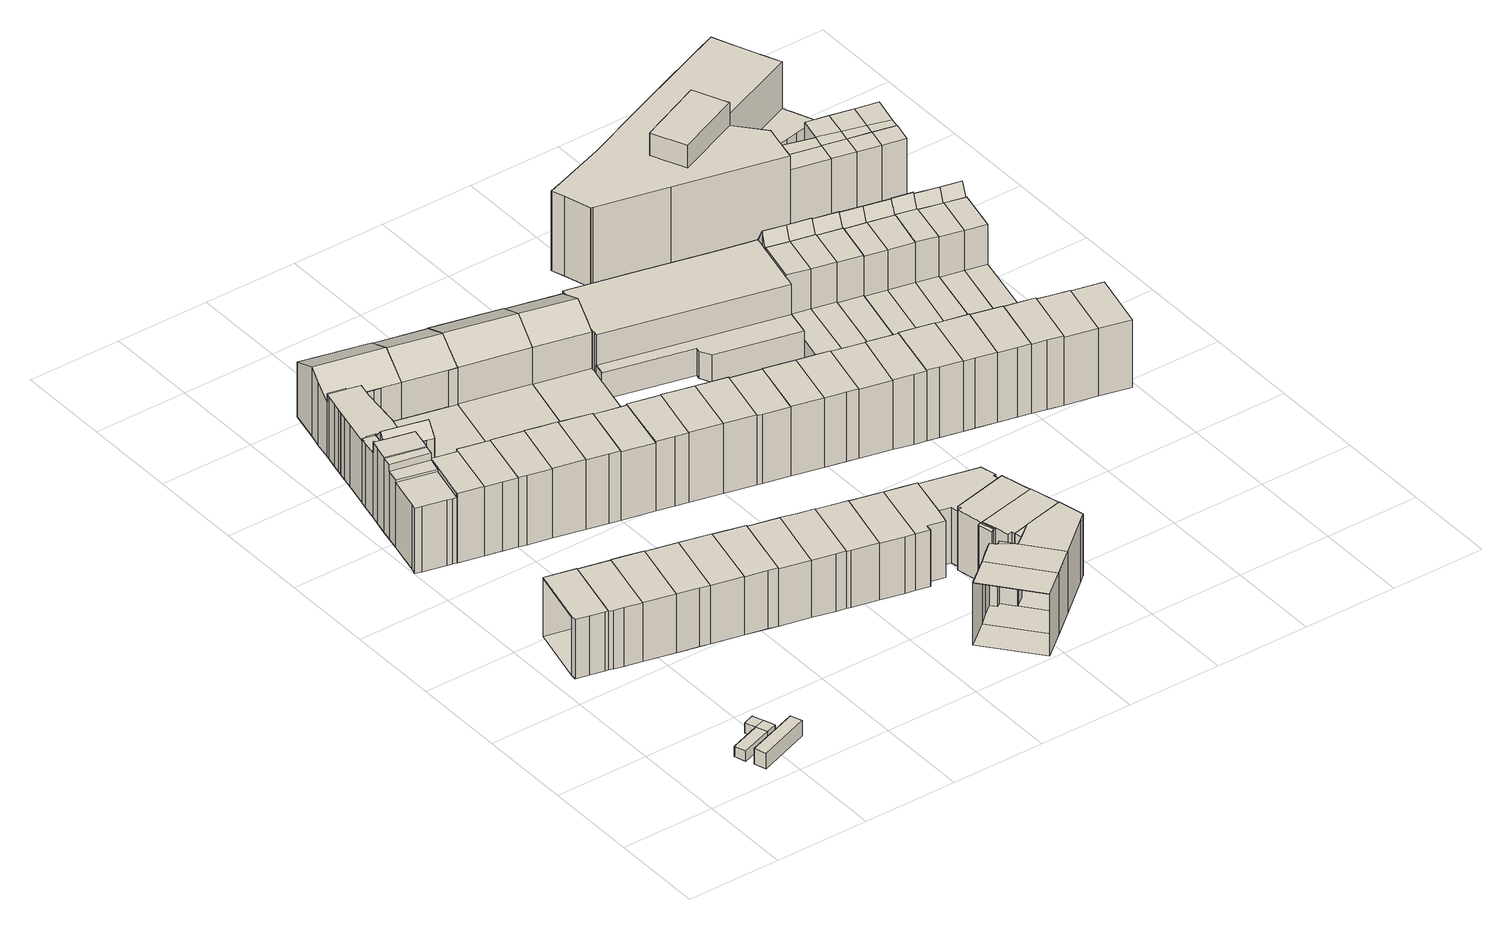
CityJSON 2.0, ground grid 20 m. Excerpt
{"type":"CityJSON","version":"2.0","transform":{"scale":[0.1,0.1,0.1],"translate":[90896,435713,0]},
"CityObjects":{
"building1":{"type":"Building","attributes":{"TerrainHeight":1.42,"bron_tex":"UltraCAM-X 10cm juni 2008","voll_tex":"complete","bron_geo":"Lidar 15-30 punten - nov. 2008","status":"1"},"geometry":[{"type":"MultiSurface","lod":"2","boundaries":[[[0,1,2,3]],[[4,0,3,5,6]],[[7,8,1,0]],[[9,10,11,12,13,14,15]],[[3,2,14,16]],[[2,1,17,14]],[[4,6,12,11]],[[6,5,13,12]],[[5,3,16,13]],[[0,4,11,10]],[[7,0,10,9]],[[1,8,15,17]],[[8,7,9,15]]]}]},
"building2":{"type":"Building","attributes":{"TerrainHeight":1.43,"bron_tex":"UltraCAM-X 10cm juni 2008","voll_tex":"complete","bron_geo":"Lidar 15-30 punten - nov. 2008","status":"1"},"geometry":[{"type":"MultiSurface","lod":"2","boundaries":[[[18,19,20,21]],[[22,23,24,25]],[[18,21,23,22]],[[21,20,24,23]],[[20,19,25,24]],[[19,18,22,25]]]}]},
"building3":{"type":"Building","attributes":{"TerrainHeight":1.83,"bron_tex":"UltraCAM-X 10cm juni 2008","voll_tex":"complete","bron_geo":"Lidar 15-30 punten - nov. 2008","status":"1"},"geometry":[{"type":"MultiSurface","lod":"2","boundaries":[[[26,27,28,29,30,31,32,33]],[[34,35,36,37,38,39,40]],[[30,29,40,39]],[[29,28,41,42]],[[28,27,35,34]],[[27,26,43,44]],[[26,33,45,43]],[[33,32,46,37]],[[32,31,38,46]],[[31,30,39,38]]]}]},
"building4":{"type":"Building","attributes":{"TerrainHeight":1.89,"bron_tex":"UltraCAM-X 10cm juni 2008","voll_tex":"complete","bron_geo":"Lidar 15-30 punten - nov. 2008","status":"1"},"geometry":[{"type":"MultiSurface","lod":"2","boundaries":[[[47,48,49,50,51,44,43,45]],[[35,52,53,54,55,37,36]],[[44,51,52,35]],[[49,48,55,54]],[[48,47,56,55]],[[47,45,37,56]]]}]},
"building5":{"type":"Building","attributes":{"TerrainHeight":1.55,"bron_tex":"UltraCAM-X 10cm juni 2008","voll_tex":"complete","bron_geo":"Lidar 15-30 punten - nov. 2008","status":"1"},"geometry":[{"type":"MultiSurface","lod":"2","boundaries":[[[57,58,59,60,61,62,63,64]],[[65,66,67,68,69,70,71]],[[57,64,71,70]],[[64,63,65,71]],[[61,60,72,67]],[[60,59,68,72]],[[59,58,69,68]],[[58,57,70,69]]]}]},
"building6":{"type":"Building","attributes":{"TerrainHeight":1.04,"bron_tex":"UltraCAM-X 10cm juni 2008","voll_tex":"complete","bron_geo":"Lidar 15-30 punten - nov. 2008","status":"1"},"geometry":[{"type":"MultiSurface","lod":"2","boundaries":[[[73,74,75,76]],[[77,78,79,80]],[[81,82,83,66,65]],[[75,74,81,84]],[[73,76,83,82]],[[76,75,77,80]],[[78,77,84,65]],[[79,78,63,62]]]}]},
"building7":{"type":"Building","attributes":{"TerrainHeight":1.78,"bron_tex":"UltraCAM-X 10cm juni 2008","voll_tex":"complete","bron_geo":"Lidar 15-30 punten - nov. 2008","status":"1"},"geometry":[{"type":"MultiSurface","lod":"2","boundaries":[[[85,86,87,88,89,90]],[[52,91,92,54,53]],[[86,85,50,49]],[[85,90,51,50]],[[90,89,93,52]],[[89,88,91,93]],[[88,87,94,95]],[[87,86,54,92]]]}]},
"building8":{"type":"Building","attributes":{"TerrainHeight":0.68,"bron_tex":"UltraCAM-X 10cm juni 2008","voll_tex":"complete","bron_geo":"Lidar 15-30 punten - nov. 2008","status":"1"},"geometry":[{"type":"MultiSurface","lod":"2","boundaries":[[[96,97,98,99,100,101,102]],[[83,103,104,105,67,66]],[[98,97,62,61]],[[97,96,80,79]],[[96,102,103,83]],[[102,101,106,107]],[[101,100,105,104]],[[100,99,108,105]],[[99,98,67,108]]]}]},
"building9":{"type":"Building","attributes":{"TerrainHeight":0.84,"bron_tex":"UltraCAM-X 10cm juni 2008","voll_tex":"complete","bron_geo":"Lidar 15-30 punten - nov. 2008","status":"1"},"geometry":[{"type":"MultiSurface","lod":"2","boundaries":[[[109,110,111,112,113,114,115,116]],[[117,118,119]],[[120,121,122,123]],[[124,125,126,127,82,81]],[[110,109,128,81]],[[109,116,124,128]],[[115,114,129,130]],[[114,113,117,119]],[[113,112,120,123]],[[112,111,82,127]],[[111,110,74,73]],[[122,121,126,125]],[[121,120,127,126]],[[118,117,123,122]]]}]},
"building10":{"type":"Building","attributes":{"TerrainHeight":1.88,"bron_tex":"UltraCAM-X 10cm juni 2008","voll_tex":"complete","bron_geo":"Lidar 15-30 punten - nov. 2008","status":"1"},"geometry":[{"type":"MultiSurface","lod":"2","boundaries":[[[131,132,95,94,133]],[[91,134,135,92]],[[95,132,134,91]],[[131,133,136,135]],[[133,94,92,136]]]}]},
"building11":{"type":"Building","attributes":{"TerrainHeight":0.79,"bron_tex":"UltraCAM-X 10cm juni 2008","voll_tex":"complete","bron_geo":"Lidar 15-30 punten - nov. 2008","status":"1"},"geometry":[{"type":"MultiSurface","lod":"2","boundaries":[[[107,106,137,138,139,140]],[[103,141,142,143,104]],[[107,140,141,103]],[[140,139,142,141]],[[138,137,144,143]],[[137,106,104,144]]]}]},
"building12":{"type":"Building","attributes":{"TerrainHeight":0.75,"bron_tex":"UltraCAM-X 10cm juni 2008","voll_tex":"complete","bron_geo":"Lidar 15-30 punten - nov. 2008","status":"1"},"geometry":[{"type":"MultiSurface","lod":"2","boundaries":[[[145,146,147,148,149]],[[149,148,150,151,152]],[[153,154,155,156,157,158,159]],[[160,161,162,163]],[[164,165,166,167,125,124]],[[168,169,158,157]],[[169,168,116,115]],[[157,156,170,124]],[[156,155,164,170]],[[155,154,171,172]],[[153,159,173,174]],[[159,158,130,129]],[[160,163,167,166]],[[163,162,175,167]],[[145,149,176,173]],[[148,147,162,177]],[[147,146,125,175]],[[146,145,119,118]],[[149,152,174,176]],[[150,148,177,161]]]}]},
"building13":{"type":"Building","attributes":{"TerrainHeight":1.96,"bron_tex":"UltraCAM-X 10cm juni 2008","voll_tex":"complete","bron_geo":"Lidar 15-30 punten - nov. 2008","status":"1"},"geometry":[{"type":"MultiSurface","lod":"2","boundaries":[[[178,179,132,131]],[[134,180,181,135]],[[132,179,180,134]],[[179,178,182,183]],[[178,131,135,181]]]}]},
"building14":{"type":"Building","attributes":{"TerrainHeight":0.65,"bron_tex":"UltraCAM-X 10cm juni 2008","voll_tex":"complete","bron_geo":"Lidar 15-30 punten - nov. 2008","status":"1"},"geometry":[{"type":"MultiSurface","lod":"2","boundaries":[[[184,185,186,187,188,189]],[[142,190,191,143]],[[186,185,139,138]],[[185,184,192,142]],[[184,189,190,192]],[[188,187,193,191]],[[187,186,143,193]]]}]},
"building15":{"type":"Building","attributes":{"TerrainHeight":2.05,"bron_tex":"UltraCAM-X 10cm juni 2008","voll_tex":"complete","bron_geo":"Lidar 15-30 punten - nov. 2008","status":"1"},"geometry":[{"type":"MultiSurface","lod":"2","boundaries":[[[194,195,196,183,182]],[[180,197,198,181]],[[183,196,197,180]],[[196,195,199,200]],[[195,194,201,198]],[[194,182,181,201]]]}]},
"building16":{"type":"Building","attributes":{"TerrainHeight":0.56,"bron_tex":"UltraCAM-X 10cm juni 2008","voll_tex":"complete","bron_geo":"Lidar 15-30 punten - nov. 2008","status":"1"},"geometry":[{"type":"MultiSurface","lod":"2","boundaries":[[[202,203,204,205,206,207,208,209,210,211,212,213,214,215,216,217]],[[218,219,220,221]],[[222,223,224,225,226]],[[227,228,229,230,231,232,233,234,235,236,237,238]],[[239,240,241,242,243]],[[244,245,153]],[[246,247,248]],[[249,250,166,165,164,251,252,253,254,255,256,257]],[[258,259,234,233]],[[260,248,243,241]],[[246,260,236,261]],[[262,263,207,206]],[[263,262,154,153]],[[264,265,230,229]],[[265,264,161,160]],[[225,224,227,238]],[[233,232,266,267]],[[232,231,268,266]],[[231,230,166,250]],[[241,240,237,236]],[[205,204,251,164]],[[204,203,252,251]],[[203,202,269,252]],[[202,217,253,269]],[[217,216,270,253]],[[216,215,254,270]],[[215,214,271,254]],[[214,213,255,271]],[[212,211,248,247]],[[211,210,239,243]],[[210,209,218,221]],[[209,208,222,226]],[[206,205,172,171]],[[221,220,240,239]],[[220,219,238,237]],[[219,218,226,225]],[[153,245,208,207]],[[272,244,228,227]],[[245,272,224,222]],[[273,153,152,274]],[[272,273,274,275]],[[244,272,275,151]],[[244,276,229,228]],[[276,244,151,150]]]}]},
"building17":{"type":"Building","attributes":{"TerrainHeight":0.39,"bron_tex":"UltraCAM-X 10cm juni 2008","voll_tex":"complete","bron_geo":"Lidar 15-30 punten - nov. 2008","status":"1"},"geometry":[{"type":"MultiSurface","lod":"2","boundaries":[[[277,278,279,280,281,282,283]],[[284,282,281,285]],[[286,256,255,287]],[[277,283,288,255]],[[283,282,289,288]],[[281,280,290]],[[280,279,291,292]],[[293,278,247,294]],[[295,293,294,260]],[[279,295,260,246]],[[282,284,287,289]],[[284,285,286,287]],[[285,281,290,296]],[[292,291,261,235]],[[297,298,278,277]],[[298,297,213,212]]]}]},
"building18":{"type":"Building","attributes":{"TerrainHeight":0.57,"bron_tex":"UltraCAM-X 10cm juni 2008","voll_tex":"complete","bron_geo":"Lidar 15-30 punten - nov. 2008","status":"1"},"geometry":[{"type":"MultiSurface","lod":"2","boundaries":[[[299,300,301,302,303]],[[190,304,305,191]],[[299,303,189,188]],[[303,302,306,190]],[[302,301,304,306]],[[301,300,307,308]],[[300,299,191,305]]]}]},
"building19":{"type":"Building","attributes":{"TerrainHeight":2.23,"bron_tex":"UltraCAM-X 10cm juni 2008","voll_tex":"complete","bron_geo":"Lidar 15-30 punten - nov. 2008","status":"1"},"geometry":[{"type":"MultiSurface","lod":"2","boundaries":[[[200,199,309,310]],[[197,311,312,198]],[[200,310,311,197]],[[309,199,198,312]]]}]},
"building20":{"type":"Building","attributes":{"TerrainHeight":0.65,"bron_tex":"UltraCAM-X 10cm juni 2008","voll_tex":"complete","bron_geo":"Lidar 15-30 punten - nov. 2008","status":"1"},"geometry":[{"type":"MultiSurface","lod":"2","boundaries":[[[313,314,315,308,307]],[[304,316,317,305]],[[308,315,316,304]],[[315,314,318,319]],[[314,313,320,317]],[[313,307,305,320]]]}]},
"building21":{"type":"Building","attributes":{"TerrainHeight":2.27,"bron_tex":"UltraCAM-X 10cm juni 2008","voll_tex":"complete","bron_geo":"Lidar 15-30 punten - nov. 2008","status":"1"},"geometry":[{"type":"MultiSurface","lod":"2","boundaries":[[[321,322,323,310,309,324,325]],[[311,326,327,328,329,312]],[[310,323,326,311]],[[323,322,327,326]],[[322,321,328,327]],[[321,325,330,331]],[[325,324,332,329]],[[324,309,312,332]]]}]},
"building22":{"type":"Building","attributes":{"TerrainHeight":0.4,"bron_tex":"UltraCAM-X 10cm juni 2008","voll_tex":"complete","bron_geo":"Lidar 15-30 punten - nov. 2008","status":"1"},"geometry":[{"type":"MultiSurface","lod":"2","boundaries":[[[290,280,333,334,335]],[[290,335,336,296]],[[337,257,256,286]],[[334,333,259,258]],[[333,280,292,338]],[[296,336,337,286]],[[338,292,235,234]]]}]},
"building23":{"type":"Building","attributes":{"TerrainHeight":0.93,"bron_tex":"UltraCAM-X 10cm juni 2008","voll_tex":"complete","bron_geo":"Lidar 15-30 punten - nov. 2008","status":"1"},"geometry":[{"type":"MultiSurface","lod":"2","boundaries":[[[339,319,318,340,341]],[[316,342,343,317]],[[319,339,344,316]],[[339,341,342,344]],[[340,318,317,343]]]}]},
"building24":{"type":"Building","attributes":{"TerrainHeight":2.35,"bron_tex":"UltraCAM-X 10cm juni 2008","voll_tex":"complete","bron_geo":"Lidar 15-30 punten - nov. 2008","status":"1"},"geometry":[{"type":"MultiSurface","lod":"2","boundaries":[[[345,346,347,348,331,330]],[[328,349,350,329]],[[331,348,351,328]],[[348,347,349,351]],[[347,346,352,353]],[[346,345,354,350]],[[345,330,329,354]]]}]},
"building25":{"type":"Building","attributes":{"TerrainHeight":0.63,"bron_tex":"UltraCAM-X 10cm juni 2008","voll_tex":"complete","bron_geo":"Lidar 15-30 punten - nov. 2008","status":"1"},"geometry":[{"type":"MultiSurface","lod":"2","boundaries":[[[355,356,357,358,359,360]],[[342,361,362,343]],[[355,360,341,340]],[[360,359,363,342]],[[359,358,361,363]],[[357,356,364,362]],[[356,355,343,364]]]}]},
"building26":{"type":"Building","attributes":{"TerrainHeight":0.39,"bron_tex":"UltraCAM-X 10cm juni 2008","voll_tex":"complete","bron_geo":"Lidar 15-30 punten - nov. 2008","status":"1"},"geometry":[{"type":"MultiSurface","lod":"2","boundaries":[[[365,366,367,368,369]],[[370,334,371,372]],[[370,372,373,374]],[[375,376,250,249,257,337]],[[370,335,334]],[[372,371,377]],[[371,334,365,369]],[[370,374,336,335]],[[374,373,375,337]],[[373,372,377,378]],[[367,366,266,268]],[[366,365,267,266]],[[369,368,379,380]],[[368,367,250,376]]]}]},
"building27":{"type":"Building","attributes":{"TerrainHeight":2.2,"bron_tex":"UltraCAM-X 10cm juni 2008","voll_tex":"complete","bron_geo":"Lidar 15-30 punten - nov. 2008","status":"1"},"geometry":[{"type":"MultiSurface","lod":"2","boundaries":[[[381,382,383,384]],[[385,386,387,388]],[[381,384,385,388]],[[383,382,387,386]],[[382,381,389,390]]]}]},
"building28":{"type":"Building","attributes":{"TerrainHeight":2.45,"bron_tex":"UltraCAM-X 10cm juni 2008","voll_tex":"complete","bron_geo":"Lidar 15-30 punten - nov. 2008","status":"1"},"geometry":[{"type":"MultiSurface","lod":"2","boundaries":[[[391,392,353,352,393,394]],[[349,395,396,350]],[[353,392,397,349]],[[392,391,395,397]],[[394,393,398,396]],[[393,352,350,398]]]}]},
"building29":{"type":"Building","attributes":{"TerrainHeight":0.5,"bron_tex":"UltraCAM-X 10cm juni 2008","voll_tex":"complete","bron_geo":"Lidar 15-30 punten - nov. 2008","status":"1"},"geometry":[{"type":"MultiSurface","lod":"2","boundaries":[[[399,400,401,402,403]],[[361,404,405,362]],[[401,400,358,357]],[[400,399,406,361]],[[399,403,404,406]],[[402,401,362,405]]]}]},
"building30":{"type":"Building","attributes":{"TerrainHeight":2.17,"bron_tex":"UltraCAM-X 10cm juni 2008","voll_tex":"complete","bron_geo":"Lidar 15-30 punten - nov. 2008","status":"1"},"geometry":[{"type":"MultiSurface","lod":"2","boundaries":[[[384,383,407,408,409,410,411,412]],[[410,409,413]],[[414,415,386,385,416,417,418,419,420]],[[384,412,416,385]],[[412,411,417,416]],[[411,410,418,417]],[[409,408,414,420]],[[408,407,421,422]],[[407,383,386,415]],[[410,413,419,418]],[[413,409,420,419]]]}]},
"building31":{"type":"Building","attributes":{"TerrainHeight":2.42,"bron_tex":"UltraCAM-X 10cm juni 2008","voll_tex":"complete","bron_geo":"Lidar 15-30 punten - nov. 2008","status":"1"},"geometry":[{"type":"MultiSurface","lod":"2","boundaries":[[[423,424,425,391,394,426,427,428]],[[395,429,430,431,432,433,396]],[[391,425,434,395]],[[425,424,429,434]],[[424,423,435,436]],[[423,428,431,430]],[[428,427,432,431]],[[427,426,433,432]],[[426,394,396,433]]]}]},
"building32":{"type":"Building","attributes":{"TerrainHeight":0.52,"bron_tex":"UltraCAM-X 10cm juni 2008","voll_tex":"complete","bron_geo":"Lidar 15-30 punten - nov. 2008","status":"1"},"geometry":[{"type":"MultiSurface","lod":"2","boundaries":[[[403,402,437,438]],[[404,439,440,405]],[[403,438,439,404]],[[438,437,441,442]],[[437,402,405,440]]]}]},
"building33":{"type":"Building","attributes":{"TerrainHeight":0.4,"bron_tex":"UltraCAM-X 10cm juni 2008","voll_tex":"complete","bron_geo":"Lidar 15-30 punten - nov. 2008","status":"1"},"geometry":[{"type":"MultiSurface","lod":"2","boundaries":[[[380,379,443,444,445,446,447,448]],[[449,450,451,450]],[[377,371,452,453,454]],[[377,454,455,378]],[[456,457,458,459,376,375]],[[454,453,460,461]],[[453,452,462,463]],[[452,371,380,448]],[[378,455,456,375]],[[455,454,461,456]],[[464,465,445,444]],[[465,464,466,467]],[[448,447,468,469]],[[444,443,459,458]],[[443,379,376,459]],[[449,450,446,445]],[[450,451,447,446]]]}]},
"building34":{"type":"Building","attributes":{"TerrainHeight":2.45,"bron_tex":"UltraCAM-X 10cm juni 2008","voll_tex":"complete","bron_geo":"Lidar 15-30 punten - nov. 2008","status":"1"},"geometry":[{"type":"MultiSurface","lod":"2","boundaries":[[[422,421,470,471,472,473,474,475]],[[476,477,478]],[[479,480,481,482,483,415,414,484]],[[485,476,479,486]],[[422,475,484,414]],[[475,474,478,477]],[[474,473,487,478]],[[473,472,481,480]],[[472,471,482,481]],[[471,470,483,482]],[[470,421,415,483]],[[477,476,479,484]]]}]},
"building35":{"type":"Building","attributes":{"TerrainHeight":0.68,"bron_tex":"UltraCAM-X 10cm juni 2008","voll_tex":"complete","bron_geo":"Lidar 15-30 punten - nov. 2008","status":"1"},"geometry":[{"type":"MultiSurface","lod":"2","boundaries":[[[441,488,489,490,442]],[[439,491,492,440]],[[442,490,491,439]],[[489,488,493,492]],[[488,441,440,493]]]}]},
"building36":{"type":"Building","attributes":{"TerrainHeight":2.45,"bron_tex":"UltraCAM-X 10cm juni 2008","voll_tex":"complete","bron_geo":"Lidar 15-30 punten - nov. 2008","status":"1"},"geometry":[{"type":"MultiSurface","lod":"2","boundaries":[[[487,494,495,496,497,498,476,485]],[[499,500,501,502]],[[503,504,500,499]],[[505,506,480,479,507,508,509,510,511]],[[495,494,512,513]],[[494,487,480,506]],[[487,485,486,480]],[[476,498,507,479]],[[498,497,508,507]],[[497,496,509,508]],[[496,495,502,501]],[[499,502,505,514]],[[501,500,515,509]],[[503,499,514,511]],[[500,504,510,515]],[[504,503,511,510]]]}]},
"building37":{"type":"Building","attributes":{"TerrainHeight":2.63,"bron_tex":"UltraCAM-X 10cm juni 2008","voll_tex":"complete","bron_geo":"Lidar 15-30 punten - nov. 2008","status":"1"},"geometry":[{"type":"MultiSurface","lod":"2","boundaries":[[[516,513,512,517,518,519]],[[520,521,506,505,522,523]],[[516,519,523,522]],[[519,518,520,523]],[[517,512,506,521]],[[513,516,522,505]]]}]},
"building38":{"type":"Building","attributes":{"TerrainHeight":2.62,"bron_tex":"UltraCAM-X 10cm juni 2008","voll_tex":"complete","bron_geo":"Lidar 15-30 punten - nov. 2008","status":"1"},"geometry":[{"type":"MultiSurface","lod":"2","boundaries":[[[524,525,526,527,528,529,436,435,530,531]],[[429,532,533,534,535,536,521,520,537,430]],[[436,529,532,429]],[[529,528,533,532]],[[528,527,534,533]],[[527,526,535,534]],[[526,525,536,535]],[[525,524,521,536]],[[531,530,537,520]],[[530,435,430,537]],[[518,517,524,531]]]}]},
"building39":{"type":"Building","attributes":{"TerrainHeight":0.62,"bron_tex":"UltraCAM-X 10cm juni 2008","voll_tex":"complete","bron_geo":"Lidar 15-30 punten - nov. 2008","status":"1"},"geometry":[{"type":"MultiSurface","lod":"2","boundaries":[[[538,539,540,541]],[[491,542,543,492]],[[539,538,490,489]],[[538,541,542,491]],[[540,539,492,543]]]}]},
"building40":{"type":"Building","attributes":{"TerrainHeight":0.63,"bron_tex":"UltraCAM-X 10cm juni 2008","voll_tex":"complete","bron_geo":"Lidar 15-30 punten - nov. 2008","status":"1"},"geometry":[{"type":"MultiSurface","lod":"2","boundaries":[[[540,544,545,546,547,541]],[[542,548,549,543]],[[541,547,550,542]],[[547,546,548,550]],[[546,545,551,552]],[[545,544,553,549]],[[544,540,543,553]]]}]},
"building41":{"type":"Building","attributes":{"TerrainHeight":0.67,"bron_tex":"UltraCAM-X 10cm juni 2008","voll_tex":"complete","bron_geo":"Lidar 15-30 punten - nov. 2008","status":"1"},"geometry":[{"type":"MultiSurface","lod":"2","boundaries":[[[552,551,554,555]],[[548,556,557,549]],[[552,555,556,548]],[[554,551,549,557]]]}]},
"building42":{"type":"Building","attributes":{"TerrainHeight":0.46,"bron_tex":"UltraCAM-X 10cm juni 2008","voll_tex":"complete","bron_geo":"Lidar 15-30 punten - nov. 2008","status":"1"},"geometry":[{"type":"MultiSurface","lod":"2","boundaries":[[[451,450,449,558,559,560,561,562,563,564,565,566,567]],[[568,569,467,466,570,571,572]],[[573,574,575,576,577,578,458,457,456,579,580,581]],[[582,583,573,584]],[[585,582,584,586]],[[463,462,587,460]],[[568,572,576,575]],[[572,571,577,576]],[[571,570,578,577]],[[570,466,458,578]],[[451,567,469,468]],[[567,566,456,587]],[[566,565,579,456]],[[565,564,580,579]],[[564,563,581,580]],[[563,562,573,581]],[[562,561,586,573]],[[558,449,467,569]],[[588,589,561,560]]]}]},
"building43":{"type":"Building","attributes":{"TerrainHeight":0.54,"bron_tex":"UltraCAM-X 10cm juni 2008","voll_tex":"complete","bron_geo":"Lidar 15-30 punten - nov. 2008","status":"1"},"geometry":[{"type":"MultiSurface","lod":"2","boundaries":[[[590,591,592,593,594]],[[556,595,596,557]],[[592,591,555,554]],[[591,590,595,556]],[[594,593,597,596]],[[593,592,557,597]]]}]},
"building44":{"type":"Building","attributes":{"TerrainHeight":0.43,"bron_tex":"UltraCAM-X 10cm juni 2008","voll_tex":"complete","bron_geo":"Lidar 15-30 punten - nov. 2008","status":"1"},"geometry":[{"type":"MultiSurface","lod":"2","boundaries":[[[598,599,600,601,602]],[[595,603,604,596]],[[602,601,590,594]],[[601,600,603,595]],[[600,599,605,606]],[[599,598,607,604]],[[598,602,596,607]]]}]},
"building45":{"type":"Building","attributes":{"TerrainHeight":0.37,"bron_tex":"UltraCAM-X 10cm juni 2008","voll_tex":"complete","bron_geo":"Lidar 15-30 punten - nov. 2008","status":"1"},"geometry":[{"type":"MultiSurface","lod":"2","boundaries":[[[608,609,610,611,612,613,614]],[[560,559,558,559,615]],[[616,617,618,619]],[[619,561,620,616]],[[621,622,623,624,625]],[[573,626,627,628,575,574]],[[619,618,583,582]],[[618,617,626,573]],[[561,619,582,585]],[[629,630,569,568]],[[630,629,614,613]],[[615,559,612,611]],[[559,558,613,612]],[[621,625,560,615]],[[625,624,589,588]],[[624,623,620,561]],[[622,621,611,610]],[[608,614,575,628]],[[609,608,628,627]]]}]},
"building46":{"type":"Building","attributes":{"TerrainHeight":0.5,"bron_tex":"UltraCAM-X 10cm juni 2008","voll_tex":"complete","bron_geo":"Lidar 15-30 punten - nov. 2008","status":"1"},"geometry":[{"type":"MultiSurface","lod":"2","boundaries":[[[631,632,606,605,633]],[[603,634,635,604]],[[606,632,634,603]],[[632,631,636,637]],[[631,633,638,635]],[[633,605,604,638]]]}]},
"building47":{"type":"Building","attributes":{"TerrainHeight":0.37,"bron_tex":"UltraCAM-X 10cm juni 2008","voll_tex":"complete","bron_geo":"Lidar 15-30 punten - nov. 2008","status":"1"},"geometry":[{"type":"MultiSurface","lod":"2","boundaries":[[[610,609,639,640,641,642]],[[643,617,616,644,645]],[[616,620,646,644]],[[623,622,647,648]],[[626,649,650,651,652,627]],[[617,643,653,626]],[[643,645,649,653]],[[645,644,654,655]],[[644,646,656,654]],[[623,648,646,620]],[[648,647,657,658]],[[647,622,610,642]],[[642,641,659,660]],[[641,640,661,659]],[[640,639,662,661]],[[639,609,627,652]]]}]},
"building48":{"type":"Building","attributes":{"TerrainHeight":0.59,"bron_tex":"UltraCAM-X 10cm juni 2008","voll_tex":"complete","bron_geo":"Lidar 15-30 punten - nov. 2008","status":"1"},"geometry":[{"type":"MultiSurface","lod":"2","boundaries":[[[663,664,665,637,636]],[[634,666,667,635]],[[637,665,666,634]],[[665,664,668,669]],[[664,663,670,667]],[[663,636,635,670]]]}]},
"building49":{"type":"Building","attributes":{"TerrainHeight":0.54,"bron_tex":"UltraCAM-X 10cm juni 2008","voll_tex":"complete","bron_geo":"Lidar 15-30 punten - nov. 2008","status":"1"},"geometry":[{"type":"MultiSurface","lod":"2","boundaries":[[[660,659,661,662,671,672]],[[655,654,673,674,675]],[[654,656,676,673]],[[658,657,677,678]],[[679,680,652,651,650,649]],[[655,675,681,649]],[[675,674,679,681]],[[674,673,682,683]],[[673,676,684,682]],[[658,678,676,656]],[[678,677,685,686]],[[677,657,660,672]],[[672,671,687,688]],[[671,662,652,680]]]}]},
"building50":{"type":"Building","attributes":{"TerrainHeight":0.69,"bron_tex":"UltraCAM-X 10cm juni 2008","voll_tex":"complete","bron_geo":"Lidar 15-30 punten - nov. 2008","status":"1"},"geometry":[{"type":"MultiSurface","lod":"2","boundaries":[[[689,669,668,690,691,692]],[[666,693,694,667]],[[669,689,695,666]],[[689,692,693,695]],[[692,691,696,697]],[[691,690,698,694]],[[690,668,667,698]]]}]},
"building51":{"type":"Building","attributes":{"TerrainHeight":0.7,"bron_tex":"UltraCAM-X 10cm juni 2008","voll_tex":"complete","bron_geo":"Lidar 15-30 punten - nov. 2008","status":"1"},"geometry":[{"type":"MultiSurface","lod":"2","boundaries":[[[688,687,699,700,701]],[[702,703,683,682]],[[682,684,704,702]],[[686,685,705,706]],[[707,708,680,679]],[[683,703,707,679]],[[686,706,704,684]],[[705,685,688,701]],[[700,699,709,708]],[[699,687,680,709]]]}]},
"building52":{"type":"Building","attributes":{"TerrainHeight":0.95,"bron_tex":"UltraCAM-X 10cm juni 2008","voll_tex":"complete","bron_geo":"Lidar 15-30 punten - nov. 2008","status":"1"},"geometry":[{"type":"MultiSurface","lod":"2","boundaries":[[[696,710,711,712,697]],[[693,713,714,694]],[[697,712,715,693]],[[712,711,713,715]],[[711,710,716,717]],[[710,696,694,714]]]}]},
"building53":{"type":"Building","attributes":{"TerrainHeight":0.67,"bron_tex":"UltraCAM-X 10cm juni 2008","voll_tex":"complete","bron_geo":"Lidar 15-30 punten - nov. 2008","status":"1"},"geometry":[{"type":"MultiSurface","lod":"2","boundaries":[[[718,719,720,721]],[[722,723,703,702]],[[702,704,724,722]],[[706,705,725,726]],[[727,728,708,707]],[[703,723,727,707]],[[706,726,724,704]],[[725,705,718,721]],[[719,718,701,700]],[[720,719,708,728]]]}]},
"building54":{"type":"Building","attributes":{"TerrainHeight":0.25,"bron_tex":"UltraCAM-X 10cm juni 2008","voll_tex":"complete","bron_geo":"Lidar 15-30 punten - nov. 2008","status":"1"},"geometry":[{"type":"MultiSurface","lod":"2","boundaries":[[[729,730,731,732,733]],[[734,735,736,737,738,739,740,741,742,743,744,745,746,747,748,749,750,751,752,753,754,755,756,757,758]],[[759,760,761,762,763,764,765,766,767,768,769,770,771]],[[772,773,774,775,776,777,778,779,780,781,782,783,784,785,786]],[[729,733,735,734]],[[733,732,736,735]],[[732,731,766,765]],[[731,730,758,757]],[[730,729,734,758]],[[747,746,787,781]],[[746,745,782,787]],[[745,744,783,782]],[[744,743,784,783]],[[743,742,788,784]],[[742,741,785,788]],[[741,740,789,790]],[[740,739,791,792]],[[739,738,793,791]],[[738,737,794,795]],[[737,736,765,764]],[[757,756,767,766]],[[756,755,776,796]],[[755,754,797,798]],[[754,753,799,777]],[[753,752,778,799]],[[752,751,779,778]],[[751,750,800,779]],[[750,749,780,800]],[[749,748,801,780]],[[748,747,781,801]],[[764,763,802,803]],[[763,762,786,804]],[[762,761,772,786]],[[761,760,773,772]],[[760,759,805,773]],[[759,771,774,805]],[[771,770,806,774]],[[770,769,775,806]],[[769,768,807,775]],[[768,767,796,807]]]}]},
"building55":{"type":"Building","attributes":{"TerrainHeight":0.63,"bron_tex":"UltraCAM-X 10cm juni 2008","voll_tex":"complete","bron_geo":"Lidar 15-30 punten - nov. 2008","status":"1"},"geometry":[{"type":"MultiSurface","lod":"2","boundaries":[[[721,720,808,809,810]],[[811,812,813,814,815]],[[813,816,817,814]],[[818,819,820,821]],[[822,823,728,727]],[[813,812,723,722]],[[812,811,824,727]],[[811,815,822,824]],[[815,814,825,826]],[[816,813,722,724]],[[814,817,827,825]],[[819,818,726,725]],[[818,821,817,816]],[[821,820,828,829]],[[820,819,721,810]],[[810,809,830,831]],[[809,808,832,823]],[[808,720,728,832]]]}]},
"building56":{"type":"Building","attributes":{"TerrainHeight":1.06,"bron_tex":"UltraCAM-X 10cm juni 2008","voll_tex":"complete","bron_geo":"Lidar 15-30 punten - nov. 2008","status":"1"},"geometry":[{"type":"MultiSurface","lod":"2","boundaries":[[[717,716,833,834]],[[713,835,836,714]],[[717,834,835,713]],[[833,716,714,836]]]}]},
"building57":{"type":"Building","attributes":{"TerrainHeight":0.85,"bron_tex":"UltraCAM-X 10cm juni 2008","voll_tex":"complete","bron_geo":"Lidar 15-30 punten - nov. 2008","status":"1"},"geometry":[{"type":"MultiSurface","lod":"2","boundaries":[[[831,830,837,838]],[[825,839,840,841,826]],[[825,827,842,839]],[[829,828,843,844]],[[845,846,823,822]],[[826,841,847,822]],[[841,840,845,847]],[[842,848,839]],[[829,844,842,827]],[[843,828,831,838]],[[838,837,849,850]],[[837,830,823,846]]]}]},
"building58":{"type":"Building","attributes":{"TerrainHeight":0.83,"bron_tex":"UltraCAM-X 10cm juni 2008","voll_tex":"complete","bron_geo":"Lidar 15-30 punten - nov. 2008","status":"1"},"geometry":[{"type":"MultiSurface","lod":"2","boundaries":[[[798,797,851]],[[852,853,854,855,856]],[[857,858,859,860]],[[861,862,777,776,863]],[[798,851,864,776]],[[851,797,777,864]],[[853,852,776,864]],[[852,856,863,776]],[[856,855,861,863]],[[855,854,865,861]],[[858,857,864,777]],[[857,860,854,853]],[[859,858,777,862]]]}]},
"building59":{"type":"Building","attributes":{"TerrainHeight":0.87,"bron_tex":"UltraCAM-X 10cm juni 2008","voll_tex":"complete","bron_geo":"Lidar 15-30 punten - nov. 2008","status":"1"},"geometry":[{"type":"MultiSurface","lod":"2","boundaries":[[[850,849,866,867,868]],[[869,870,840,839]],[[839,848,871,869]],[[844,843,872,873]],[[874,875,846,845]],[[840,870,874,845]],[[844,873,871,848]],[[873,872,876,877]],[[872,843,850,868]],[[868,867,878,879]],[[867,866,880,875]],[[866,849,846,880]]]}]},
"building60":{"type":"Building","attributes":{"TerrainHeight":0.67,"bron_tex":"UltraCAM-X 10cm juni 2008","voll_tex":"complete","bron_geo":"Lidar 15-30 punten - nov. 2008","status":"1"},"geometry":[{"type":"MultiSurface","lod":"2","boundaries":[[[860,881,882,883]],[[883,882,884,885]],[[886,887,888,889]],[[861,890,891,892,862]],[[860,883,861,865]],[[883,885,890,861]],[[885,884,891,890]],[[887,886,860,859]],[[886,889,881,860]],[[888,887,862,892]]]}]},
"building61":{"type":"Building","attributes":{"TerrainHeight":0.69,"bron_tex":"UltraCAM-X 10cm juni 2008","voll_tex":"complete","bron_geo":"Lidar 15-30 punten - nov. 2008","status":"1"},"geometry":[{"type":"MultiSurface","lod":"2","boundaries":[[[882,881,893,894]],[[884,882,894,895]],[[889,888,896,897]],[[891,898,899,892]],[[884,895,898,891]],[[889,897,893,881]],[[896,888,892,899]]]}]},
"building62":{"type":"Building","attributes":{"TerrainHeight":0.71,"bron_tex":"UltraCAM-X 10cm juni 2008","voll_tex":"complete","bron_geo":"Lidar 15-30 punten - nov. 2008","status":"1"},"geometry":[{"type":"MultiSurface","lod":"2","boundaries":[[[894,893,900,901]],[[895,894,901,902]],[[897,896,903,904]],[[898,905,906,899]],[[895,902,905,898]],[[897,904,900,893]],[[903,896,899,906]]]}]}
},
"vertices":[
[196,127,23],[205,103,23],[228,112,23],[220,135,23],[188,150,23],[215,147,23],[211,159,23],[129,103,23],[137,79,23],[129,103,0],[196,127,0],[188,150,0],[211,159,0],[215,147,0],[228,112,0],[137,79,0],[220,135,0],[205,103,0],
[144,63,35],[153,38,35],[266,80,35],[257,104,35],[144,63,0],[257,104,0],[266,80,0],[153,38,0],
[108,466,133],[138,593,133],[73,608,133],[42,480,133],[41,469,133],[69,462,133],[99,455,133],[105,454,133],[73,608,0],[138,593,0],[108,466,0],[105,454,0],[69,462,0],[41,469,0],[42,480,0],[73,608,131],[42,480,131],[108,466,132],[138,593,132],[105,454,132],[99,455,0],
[115,451,132],[136,446,132],[172,438,132],[175,451,132],[204,578,132],[204,578,0],[175,451,0],[172,438,0],[136,446,0],[115,451,0],
[2,903,147],[16,899,147],[65,888,147],[75,885,147],[83,884,147],[103,969,147],[22,988,147],[6,916,147],[22,988,0],[103,969,0],[83,884,0],[65,888,0],[16,899,0],[2,903,0],[6,916,0],[75,885,0],
[115,1018,168],[33,1037,168],[29,1017,168],[111,999,168],[29,1017,152],[22,988,152],[103,969,152],[111,999,152],[33,1037,0],[115,1018,0],[111,999,0],[29,1017,0],
[175,451,133],[172,438,133],[236,423,133],[269,563,133],[238,570,133],[204,578,133],[269,563,0],[236,423,0],[238,570,0],[236,423,132],[269,563,132],
[111,999,156],[103,969,156],[83,884,156],[84,883,156],[85,883,156],[136,871,156],[163,987,156],[163,987,0],[136,871,0],[85,883,0],[136,871,155],[163,987,155],[84,883,0],
[40,1066,170],[33,1037,170],[115,1018,170],[121,1045,170],[126,1067,170],[70,1080,170],[48,1086,170],[45,1087,170],[126,1067,142],[147,1062,142],[70,1080,142],[121,1045,118],[142,1040,118],[147,1062,118],[126,1067,118],[45,1087,0],[147,1062,0],[142,1040,0],[121,1045,0],[40,1066,0],[70,1080,144],[48,1086,144],
[302,408,132],[335,548,132],[282,413,132],[335,548,0],[302,408,0],[282,413,0],
[172,863,155],[202,856,155],[231,980,155],[166,995,155],[166,995,0],[231,980,0],[202,856,0],[172,863,0],
[70,1080,143],[147,1062,143],[163,1058,143],[168,1082,170],[76,1105,170],[174,1107,142],[166,1109,142],[82,1129,143],[82,1129,145],[64,1133,145],[56,1135,145],[52,1118,145],[45,1087,145],[48,1086,145],[70,1080,145],[256,1087,48],[174,1107,48],[163,1058,48],[244,1039,48],[56,1135,0],[166,1109,0],[256,1087,0],[244,1039,0],[45,1087,171],[48,1086,171],[52,1118,0],[64,1133,138],[56,1135,138],[70,1080,0],[82,1129,0],[163,1058,0],[76,1105,0],[168,1082,48],
[368,393,132],[400,533,132],[400,533,0],[368,393,0],[368,393,131],[400,533,131],
[271,971,156],[231,980,156],[202,856,156],[219,852,156],[268,841,156],[297,965,156],[297,965,0],[268,841,0],[271,971,0],[219,852,0],
[415,382,131],[434,377,131],[466,517,131],[466,517,0],[434,377,0],[434,377,129],[466,517,129],[415,382,0],
[77,1226,140],[73,1211,140],[68,1187,140],[56,1135,140],[64,1133,140],[82,1129,140],[129,1118,140],[138,1153,140],[150,1242,140],[157,1273,140],[127,1280,140],[91,1288,140],[89,1279,140],[83,1254,140],[79,1237,140],[78,1230,140],[138,1153,98],[153,1150,98],[173,1236,98],[150,1242,98],[129,1118,94],[140,1115,94],[145,1114,94],[153,1150,94],[138,1153,94],[145,1114,40],[166,1109,40],[174,1107,40],[256,1087,40],[309,1076,40],[342,1220,40],[344,1230,40],[327,1234,40],[235,1255,40],[181,1267,40],[173,1236,40],[153,1150,40],[150,1242,93],[173,1236,93],[181,1267,93],[167,1271,93],[157,1273,93],[166,1109,144],[129,1118,145],[195,1264,121],[127,1280,121],[157,1273,121],[342,1220,0],[309,1076,0],[68,1187,0],[73,1211,0],[78,1230,0],[83,1254,0],[91,1288,0],[235,1255,0],[344,1230,0],[344,1230,122],[327,1234,122],[181,1267,121],[195,1264,40],[64,1133,147],[82,1129,147],[174,1107,50],[256,1087,50],[342,1220,39],[344,1230,39],[309,1076,39],[77,1226,0],[79,1237,0],[89,1279,0],[145,1114,144],[140,1115,144],[140,1115,143],[145,1114,143],[174,1107,144],
[91,1288,123],[127,1280,123],[195,1264,123],[235,1255,123],[249,1320,157],[106,1353,157],[99,1325,142],[121,1418,124],[264,1384,124],[264,1384,0],[121,1418,0],[99,1325,0],[106,1353,0],[249,1320,156],[195,1264,41],[235,1255,41],[167,1271,123],[167,1271,121],[181,1267,123],[264,1384,123],[91,1288,142],[127,1280,142],
[268,841,157],[333,826,157],[362,950,157],[324,958,157],[297,965,157],[362,950,0],[333,826,0],[324,958,0],[333,826,156],[362,950,156],
[498,362,129],[531,502,129],[531,502,0],[498,362,0],
[378,815,156],[400,810,156],[429,934,156],[429,934,0],[400,810,0],[400,810,154],[429,934,154],[378,815,0],
[598,486,129],[561,494,129],[535,502,129],[546,351,129],[566,347,129],[535,502,0],[561,494,0],[598,486,0],[566,347,0],[566,347,128],[598,486,128],[546,351,0],
[327,1234,123],[344,1230,124],[359,1295,156],[373,1359,123],[373,1359,0],[327,1234,41],
[454,928,154],[468,795,154],[496,919,154],[496,919,0],[468,795,0],[454,928,0],
[575,344,128],[630,332,128],[663,471,128],[657,472,128],[663,471,0],[630,332,0],[657,472,0],[630,332,127],[663,471,127],[575,344,0],
[468,795,157],[506,786,157],[532,780,157],[562,904,157],[547,907,157],[496,919,157],[562,904,0],[532,780,0],[547,907,0],[506,786,0],
[344,1230,41],[342,1220,41],[309,1076,41],[452,1043,42],[489,1197,42],[359,1295,157],[489,1197,124],[505,1261,157],[520,1325,124],[373,1359,124],[520,1325,0],[452,1043,0],[505,1261,156],[520,1325,123],[452,1043,41],[489,1197,41],
[683,119,140],[774,7,140],[826,50,140],[735,161,140],[735,161,0],[826,50,0],[774,7,0],[683,119,0],[683,119,139],[774,7,139],
[731,455,127],[666,470,127],[680,320,127],[699,316,127],[731,455,0],[699,316,0],[666,470,0],[680,320,0],
[589,897,158],[562,904,158],[532,780,158],[599,764,158],[627,888,158],[627,888,0],[599,764,0],[589,897,0],
[879,93,140],[820,166,140],[820,165,140],[790,187,140],[779,198,140],[757,180,140],[798,193,140],[820,166,0],[879,93,0],[757,180,0],[779,198,0],[790,187,0],[798,193,0],[820,165,0],[879,93,138],[820,166,138],
[777,350,127],[797,440,127],[770,446,127],[729,309,127],[731,324,127],[768,315,127],[797,440,0],[777,350,0],[768,315,0],[731,324,0],[729,309,0],[770,446,0],[777,350,125],[797,440,125],
[664,749,158],[692,873,158],[692,873,0],[664,749,0],[664,749,156],[692,873,156],
[569,1017,42],[595,1128,42],[601,1153,42],[603,1160,42],[604,1167,42],[605,1171,42],[601,1153,129],[603,1160,129],[604,1167,129],[605,1171,124],[610,1192,135],[620,1234,156],[634,1298,123],[634,1298,0],[603,1160,0],[595,1128,0],[569,1017,0],[610,1192,0],[620,1234,0],[605,1171,123],[610,1192,134],[595,1128,62],[601,1153,62],[595,1128,61],[601,1153,61],[604,1167,41],[605,1171,41],
[957,158,138],[970,169,138],[972,170,138],[959,226,138],[871,206,138],[841,182,138],[837,198,137],[841,182,137],[871,206,137],[837,198,0],[959,226,0],[972,170,0],[970,169,0],[957,158,0],[841,182,0],[919,217,137],[919,217,0],[959,226,137],
[675,746,156],[729,734,156],[758,858,156],[758,858,0],[729,734,0],[675,746,0],
[943,291,137],[811,262,137],[819,232,137],[826,203,137],[836,205,137],[806,261,138],[813,230,138],[819,232,135],[811,262,136],[801,260,136],[808,228,136],[811,262,0],[943,291,0],[836,205,0],[826,203,0],[819,232,0],[808,228,0],[801,260,0],[943,291,135],[811,262,135],[806,261,0],[813,230,0],
[799,320,135],[927,357,135],[806,329,135],[808,322,135],[806,329,0],[927,357,0],[799,320,0],[808,322,0],
[927,357,125],[927,360,125],[923,377,125],[929,378,125],[920,412,125],[914,413,125],[803,345,125],[806,329,125],[914,413,0],[920,412,0],[929,378,0],[923,377,0],[927,360,0],[803,345,0],
[758,858,157],[729,734,157],[794,719,157],[822,843,157],[822,843,0],[794,719,0],
[838,709,157],[861,703,157],[890,828,157],[859,835,157],[890,828,0],[861,703,0],[859,835,0],[861,703,156],[890,828,156],[838,709,0],
[927,688,156],[957,812,156],[957,812,0],[927,688,0],
[979,1065,129],[983,1080,129],[985,1090,129],[1005,1177,129],[1013,1212,129],[992,1216,129],[923,1231,129],[766,1268,129],[634,1298,129],[605,1171,129],[967,1010,61],[979,1065,61],[779,1085,61],[777,1075,61],[789,1051,61],[1013,1212,0],[983,1080,0],[967,1010,0],[789,1051,0],[777,1075,0],[779,1085,0],[766,1268,0],[923,1231,0],[992,1216,0],[1009,1194,160],[1013,1212,126],[1009,1194,0],[1005,1177,128],[1005,1177,0],[605,1171,0],[985,1090,134],[1005,1177,134],
[1021,797,157],[957,812,157],[927,688,157],[968,678,157],[993,673,157],[1021,797,0],[993,673,0],[968,678,0],
[1018,667,159],[1063,656,159],[1092,781,159],[1021,797,159],[993,673,159],[1092,781,0],[1063,656,0],[1063,656,158],[1092,781,158],[1018,667,0],
[948,931,44],[997,920,45],[1031,1076,45],[984,1087,44],[983,1080,44],[979,1065,44],[967,1010,44],[984,1087,129],[1055,1183,161],[1059,1201,127],[1013,1212,127],[1009,1194,161],[1051,1166,129],[984,1087,135],[1031,1076,135],[1051,1166,135],[1005,1177,135],[985,1090,135],[1059,1201,0],[997,920,0],[948,931,0],[967,1010,62],[979,1065,62],
[1129,641,158],[1159,766,158],[1087,651,158],[1159,766,0],[1129,641,0],[1129,641,157],[1159,766,157],[1087,651,0],
[1046,908,45],[1080,1059,45],[1081,1062,45],[1081,1064,45],[1108,1190,127],[1105,1172,161],[1109,1190,127],[1101,1154,128],[1081,1064,136],[1101,1154,136],[1109,1190,0],[1081,1062,0],[1080,1059,0],[1046,908,0],[1108,1190,0],[1105,1172,159],[1109,1190,125],[1101,1154,126],[1081,1064,134],[1101,1154,134],[1081,1062,43],[1081,1064,43],[1080,1059,43],[1046,908,43],
[1169,632,157],[1195,626,157],[1224,750,157],[1224,750,0],[1195,626,0],[1195,626,156],[1224,750,156],[1169,632,0],
[1097,896,44],[1133,1052,44],[1158,1160,159],[1162,1177,125],[1110,1189,125],[1154,1142,126],[1133,1052,134],[1154,1142,134],[1162,1177,0],[1097,896,0],[1110,1189,0],[1158,1160,158],[1162,1177,124],[1154,1142,125],[1133,1052,132],[1154,1142,132],[1097,896,42],[1133,1052,42],
[1257,743,156],[1226,619,156],[1258,611,156],[1288,736,156],[1288,736,0],[1258,611,0],[1257,743,0],[1258,611,153],[1288,736,153],[1226,619,0],
[1105,894,42],[1144,885,42],[1180,1041,42],[1204,1149,158],[1208,1167,124],[1200,1131,124],[1180,1041,133],[1200,1131,133],[1208,1167,0],[1144,885,0],[1105,894,0],
[1325,596,153],[1354,720,153],[1316,729,153],[1354,720,0],[1325,596,0],[1316,729,0],[1325,596,152],[1354,720,152],
[1180,1041,43],[1144,885,43],[1196,873,43],[1233,1029,43],[1259,1136,158],[1263,1154,124],[1255,1119,124],[1233,1029,133],[1255,1119,133],[1263,1154,0],[1196,873,0],
[970,1483,230],[1002,1410,230],[1142,1470,230],[1135,1486,230],[1110,1544,230],[970,1483,179],[1110,1544,179],[1135,1486,179],[1336,1569,179],[1320,1605,179],[1314,1621,179],[1292,1673,179],[1278,1708,179],[1233,1690,179],[1104,1637,179],[1043,1612,179],[901,1552,179],[792,1513,179],[761,1502,179],[770,1474,179],[787,1417,179],[788,1417,179],[791,1417,179],[791,1416,179],[943,1381,179],[1173,1328,179],[1187,1390,179],[1192,1412,179],[1142,1470,179],[1002,1410,179],[1286,1488,74],[1311,1493,74],[1363,1503,74],[1343,1552,74],[1339,1561,74],[1336,1569,74],[1135,1486,74],[1142,1470,74],[1192,1412,74],[1198,1442,74],[1201,1460,74],[1223,1469,74],[1256,1482,74],[1363,1503,0],[1311,1493,0],[1256,1482,0],[1201,1460,0],[1187,1390,0],[1173,1328,0],[791,1416,0],[791,1417,0],[787,1417,0],[761,1502,0],[901,1552,0],[1043,1612,0],[1104,1637,0],[1278,1708,0],[1343,1552,0],[792,1513,0],[1233,1690,0],[1292,1673,177],[1278,1708,177],[1314,1621,0],[1292,1673,0],[1320,1605,0],[1336,1569,177],[1320,1605,177],[1192,1412,0],[1173,1328,173],[1187,1390,173],[943,1381,0],[788,1417,0],[770,1474,0],[1339,1561,72],[1336,1569,72],[1339,1561,0],[1286,1488,0],[1223,1469,0],[1198,1442,0],
[1229,865,44],[1243,862,44],[1278,1018,44],[1275,1152,125],[1263,1154,125],[1259,1136,159],[1302,1127,159],[1306,1145,125],[1255,1119,125],[1298,1109,124],[1255,1119,134],[1233,1029,134],[1278,1018,134],[1298,1109,134],[1306,1145,0],[1243,862,0],[1275,1152,0],[1302,1127,156],[1306,1145,122],[1298,1109,122],[1278,1018,132],[1298,1109,132],[1243,862,41],[1278,1018,41],[1229,865,0],
[1390,580,152],[1420,705,152],[1420,705,0],[1390,580,0],
[1292,850,42],[1328,1007,42],[1353,1115,156],[1357,1133,122],[1344,1136,122],[1349,1097,122],[1328,1007,132],[1349,1097,132],[1357,1133,0],[1292,850,0],[1344,1136,0],[1349,1097,121],[1292,850,41],[1328,1007,41],
[1183,1371,173],[1187,1390,147],[1183,1371,147],[1264,1353,147],[1271,1381,147],[1205,1400,147],[1183,1371,148],[1173,1328,148],[1253,1310,148],[1264,1353,148],[1271,1381,0],[1253,1310,0],[1205,1400,0],[1183,1371,0],[1264,1353,0],
[1322,843,42],[1339,839,42],[1373,996,42],[1397,1105,156],[1401,1123,122],[1393,1086,121],[1373,996,132],[1393,1086,132],[1401,1123,0],[1339,839,0],[1373,996,131],[1393,1086,131],[1339,839,41],[1373,996,41],[1322,843,0],
[1312,1342,148],[1318,1367,148],[1271,1381,148],[1330,1420,148],[1282,1430,148],[1264,1353,149],[1253,1310,149],[1302,1299,149],[1312,1342,149],[1282,1430,0],[1330,1420,0],[1302,1299,0],
[1361,1331,148],[1366,1354,148],[1379,1409,148],[1351,1288,149],[1361,1331,149],[1379,1409,0],[1351,1288,0],
[1410,1320,148],[1414,1340,148],[1428,1399,148],[1400,1277,149],[1410,1320,149],[1428,1399,0],[1400,1277,0]
]}
